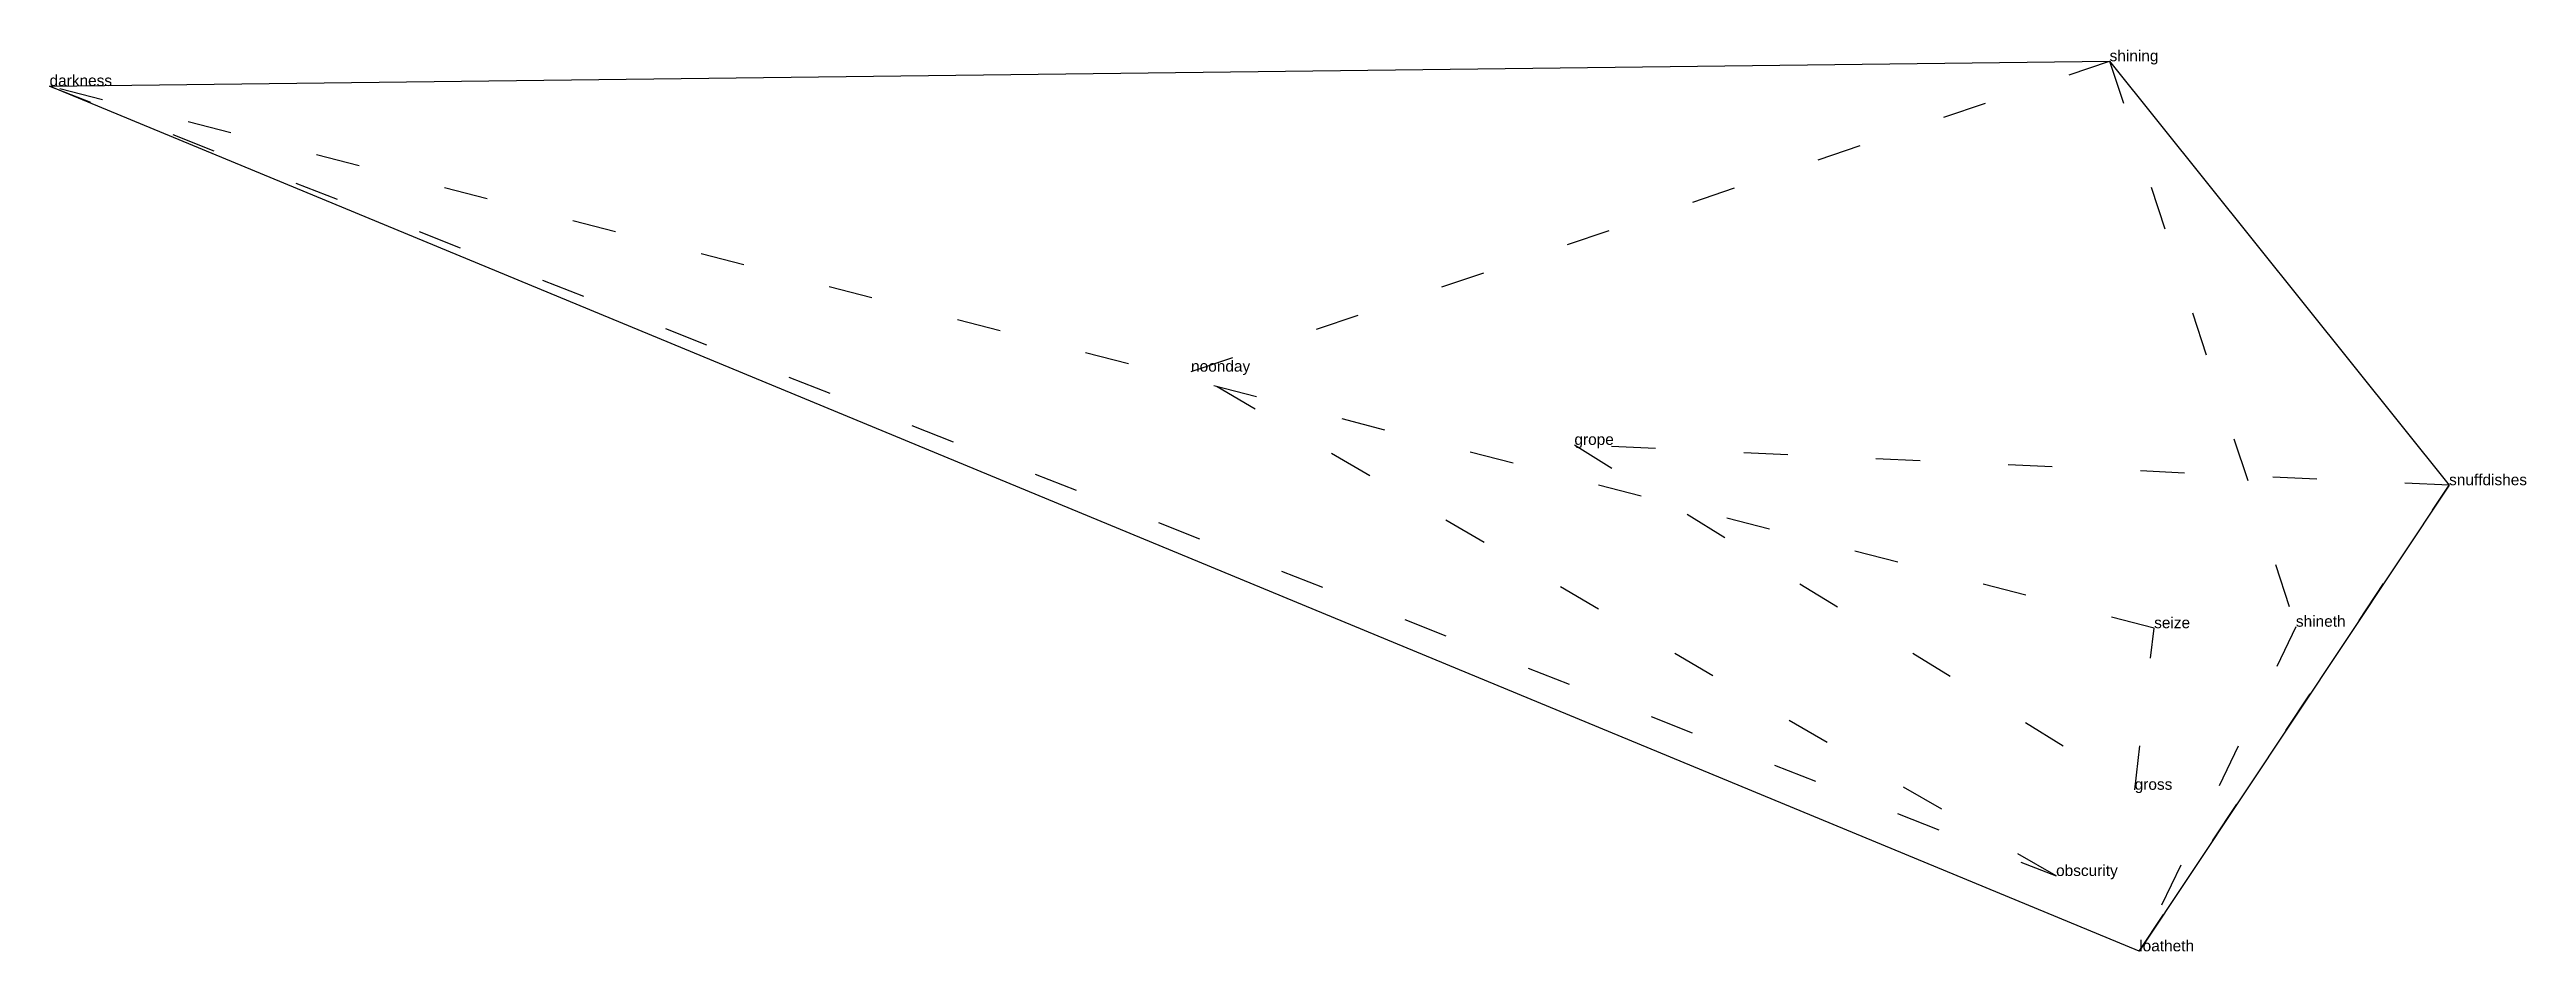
# Model space of a CAD drawing. Extents: x -2.53 to 3.08, y 0.18 to 2.22.
import ezdxf

# ---------------------------------------------------------------- set-up
doc = ezdxf.new("R2010")
doc.units = 0
doc.linetypes.add('DOT', pattern=[0.2, 0, -0.2])
doc.layers.add('TEXT', color=1, linetype='CONTINUOUS')
doc.styles.get("Standard").update_dxf_attribs({"font": 'arial.ttf'})

msp = doc.modelspace()

# ---------------------------------------------------------------- linework, layer by layer
at = {"layer": 'INTERNAL', "linetype": 'DOT'}
msp.add_polyline3d([(-2.5301, 2.1383, 0), (2.0165, 0.3495, 0), (0.0565, 1.4915, 0), (2.1378, 2.1945, 0), (2.5599, 0.9139, 0), (2.2049, 0.179, 0), (2.907, 1.2344, 0), (0.9251, 1.3257, 0), (2.1946, 0.5447, 0), (2.2387, 0.9106, 0), (-2.5301, 2.1383, 0)], close=True, dxfattribs=at)
at = {"layer": 'OUTLINE', "linetype": 'CONTINUOUS'}
msp.add_polyline3d([(2.2049, 0.179, 0), (-2.5301, 2.1383, 0), (2.1378, 2.1945, 0), (2.907, 1.2344, 0), (2.2049, 0.179, 0)], close=True, dxfattribs=at)

# ---------------------------------------------------------------- texts
at = {"layer": 'TEXT'}
for s, p in [('shining', (2.1378, 2.1945)), ('darkness', (-2.5301, 2.1383)), ('noonday', (0.0565, 1.4915)), ('grope', (0.9251, 1.3257)), ('snuffdishes', (2.907, 1.2344)), ('seize', (2.2387, 0.9106)), ('shineth', (2.5599, 0.9139)), ('gross', (2.1946, 0.5447)), ('obscurity', (2.0165, 0.3495)), ('loatheth', (2.2049, 0.179))]:
    msp.add_text(s, height=0.025, dxfattribs=at).set_placement(p)

doc.saveas('drawing.dxf')
